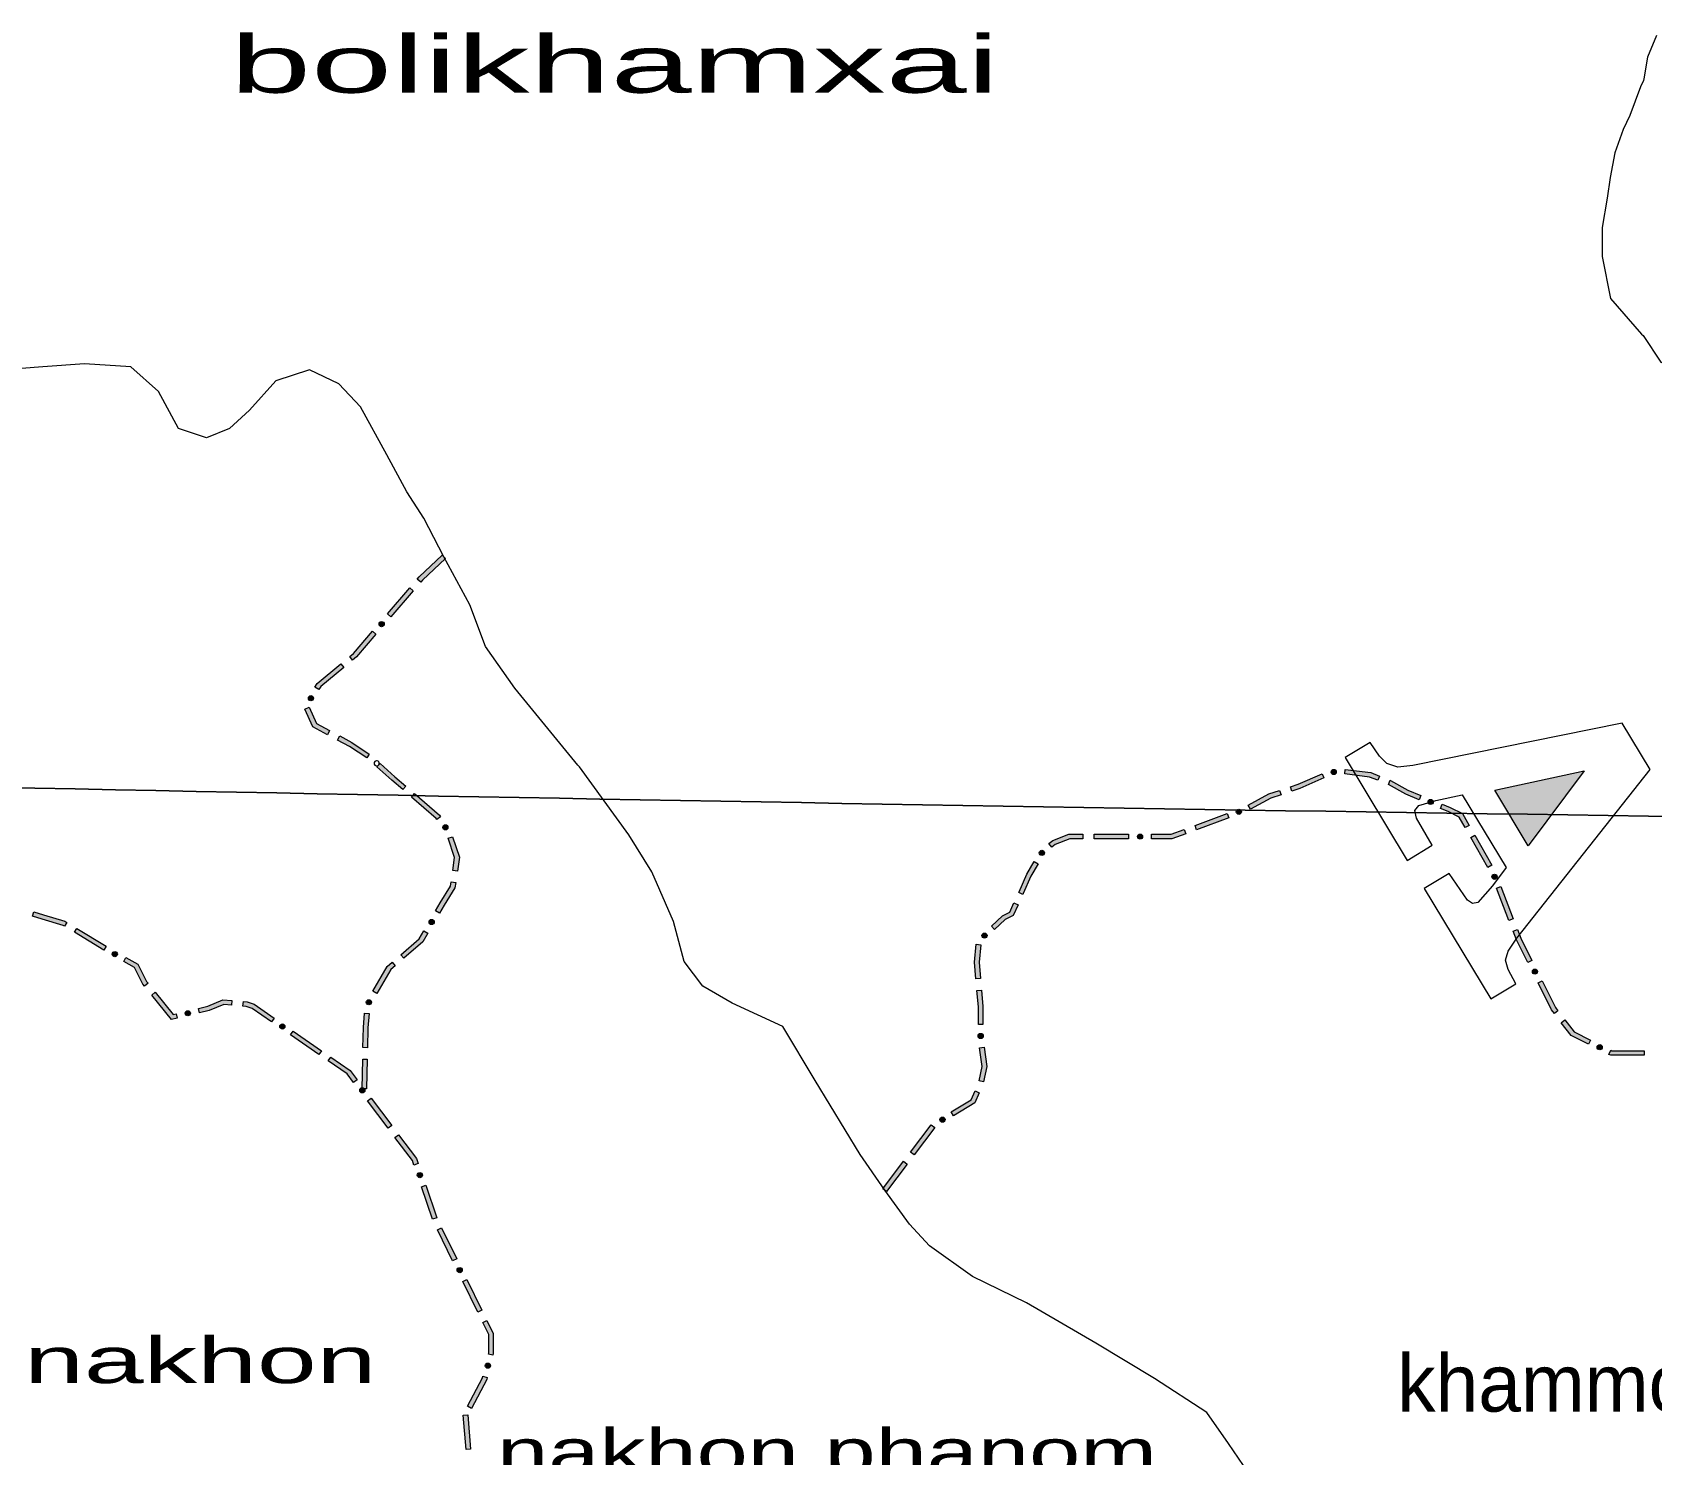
# Model space of a CAD drawing. Header units: metres. Extents: x -835890 to 1024355, y 79891 to 2211954.
# Drawn here: x -450619 to -309398, y 1499002 to 1623047 of the extents above; entities that cross this region are included whole.
import ezdxf

# ---------------------------------------------------------------- set-up
doc = ezdxf.new("R2010")
doc.units = ezdxf.units.M
doc.header["$LTSCALE"] = 2200
for name, color, linetype, lineweight in [('18', 7, 'Continuous', 13), ('20', 7, 'Continuous', 13), ('35', 7, 'Continuous', 13), ('36', 7, 'Continuous', 13), ('37', 7, 'Continuous', 13)]:
    doc.layers.add(name, color=color, linetype=linetype, lineweight=lineweight)

msp = doc.modelspace()

# ---------------------------------------------------------------- hatches: boundary and pattern name
at = {"layer": '20'}
msp.add_hatch(color=256, dxfattribs=at).paths.add_polyline_path([(-320154, 1552089), (-323084, 1556944), (-315273, 1558636)])
at = {"layer": '37'}
for points in [[(-414602, 1577163), (-416591, 1575282), (-416749, 1575098), (-417052, 1575359), (-416881, 1575559), (-414877, 1577453)], [(-417401, 1574340), (-419356, 1572065), (-419659, 1572326), (-417704, 1574601)], [(-420660, 1570548), (-422339, 1568594), (-422690, 1568301), (-422946, 1568608), (-422620, 1568880), (-420963, 1570809)], [(-420306, 1571266, 1), (-420013, 1571607, 1)], [(-423457, 1567660), (-423464, 1567655), (-425475, 1566006), (-425641, 1565729), (-425984, 1565935), (-425783, 1566271), (-423719, 1567963), (-423714, 1567968)], [(-426442, 1564781, 1), (-426211, 1565167, 1)], [(-426480, 1564186), (-425845, 1562755), (-424700, 1562148), (-424887, 1561795), (-426154, 1562467), (-426845, 1564024)], [(-423816, 1561679), (-422747, 1561112), (-421242, 1560107), (-421464, 1559774), (-422953, 1560768), (-424004, 1561326)], [(-420299, 1559292), (-419012, 1558120), (-418061, 1557303), (-418322, 1557000), (-419277, 1557820), (-420568, 1558996)], [(-340895, 1557253), (-340237, 1557473), (-338142, 1558391), (-337981, 1558025), (-340093, 1557099), (-340768, 1556874)], [(-336902, 1558580, 1), (-337343, 1558492, 1)], [(-336111, 1558770), (-333892, 1558492), (-333135, 1558189), (-333284, 1557818), (-333993, 1558102), (-336161, 1558373)], [(-332207, 1557817), (-332174, 1557804), (-330660, 1556961), (-329519, 1556493), (-329671, 1556123), (-330834, 1556600), (-332347, 1557442), (-332356, 1557446)], [(-417302, 1556652), (-415105, 1554764), (-415017, 1554641), (-415342, 1554409), (-415402, 1554493), (-417563, 1556348)], [(-344581, 1555649), (-342768, 1556628), (-341844, 1556936), (-341717, 1556557), (-342608, 1556259), (-344391, 1555297)], [(-349220, 1553873), (-346406, 1554912), (-346267, 1554536), (-349082, 1553497)], [(-345187, 1555148, 1), (-345610, 1554992, 1)], [(-328461, 1555844, 1), (-328878, 1556014, 1)], [(-327668, 1555735), (-326964, 1555446), (-325894, 1554910), (-325310, 1553886), (-325658, 1553688), (-326182, 1554607), (-327130, 1555082), (-327820, 1555365)], [(-414469, 1553527, 1), (-414730, 1553894, 1)], [(-353011, 1553105), (-351301, 1553105), (-350158, 1553526), (-350020, 1553151), (-351229, 1552705), (-353011, 1552705)], [(-413970, 1552888), (-413381, 1551120), (-413555, 1549901), (-413951, 1549958), (-413791, 1551083), (-414349, 1552761)], [(-361956, 1552299), (-361626, 1552574), (-360215, 1553105), (-359011, 1553105), (-359011, 1552705), (-360143, 1552705), (-361422, 1552224), (-361700, 1551992)], [(-358011, 1553105), (-357152, 1553105), (-355011, 1553105), (-355011, 1552705), (-357152, 1552705), (-358011, 1552705)], [(-353786, 1552905, 1), (-354236, 1552905, 1)], [(-324815, 1553018), (-323329, 1550412), (-323676, 1550214), (-325162, 1552819)], [(-364599, 1548026), (-364566, 1548100), (-363889, 1549625), (-363250, 1550723), (-362904, 1550522), (-363532, 1549443), (-364201, 1547936), (-364235, 1547861)], [(-362461, 1551681, 1), (-362687, 1551292, 1)], [(-323017, 1549191, 1), (-323180, 1549610, 1)], [(-413696, 1548911), (-413765, 1548432), (-414712, 1546914), (-415120, 1546219), (-415465, 1546422), (-415054, 1547121), (-414149, 1548572), (-414092, 1548968)], [(-322550, 1548540), (-321465, 1545744), (-321838, 1545599), (-322923, 1548396)], [(-366983, 1545095), (-366012, 1545993), (-365377, 1546311), (-365012, 1547115), (-364648, 1546950), (-365071, 1546017), (-365782, 1545661), (-366711, 1544802)], [(-450499, 1546354), (-449657, 1546095), (-447780, 1545531), (-447601, 1545422), (-447810, 1545080), (-447945, 1545162), (-449773, 1545712), (-450617, 1545972)], [(-415912, 1545264, 1), (-415685, 1545652, 1)], [(-446748, 1544901), (-444186, 1543339), (-444395, 1542997), (-446956, 1544559)], [(-416132, 1544494), (-416580, 1543732), (-418227, 1542302), (-418489, 1542604), (-416892, 1543991), (-416477, 1544697)], [(-367416, 1544422, 1), (-367746, 1544117, 1)], [(-321103, 1544811), (-320809, 1544054), (-319841, 1542113), (-320198, 1541935), (-321175, 1543892), (-321476, 1544667)], [(-443235, 1542547, 1), (-443630, 1542763, 1)], [(-442459, 1542351), (-441412, 1541779), (-440653, 1540257), (-440534, 1540111), (-440845, 1539859), (-440991, 1540040), (-441714, 1541488), (-442651, 1542000)], [(-368325, 1540485), (-368452, 1541952), (-368311, 1543509), (-367913, 1543472), (-368051, 1541951), (-367927, 1540520)], [(-418982, 1541646), (-419359, 1541318), (-420592, 1539218), (-420937, 1539421), (-419671, 1541577), (-419244, 1541948)], [(-319473, 1540928, 1), (-319673, 1541331, 1)], [(-439904, 1539335), (-438337, 1537402), (-438084, 1537461), (-437992, 1537072), (-438490, 1536955), (-440215, 1539083)], [(-368115, 1536511), (-368115, 1536727), (-368115, 1538067), (-368239, 1539489), (-367840, 1539523), (-367715, 1538084), (-367715, 1536727), (-367715, 1536511)], [(-318948, 1540324), (-317795, 1538013), (-317564, 1537712), (-317881, 1537469), (-318135, 1537800), (-319305, 1540145)], [(-436137, 1537920), (-435326, 1538111), (-433999, 1538681), (-433213, 1538610), (-433250, 1538212), (-433934, 1538274), (-435201, 1537730), (-436045, 1537531)], [(-432217, 1538519), (-431887, 1538489), (-431282, 1538287), (-429526, 1537075), (-429753, 1536746), (-431463, 1537926), (-431970, 1538095), (-432254, 1538121)], [(-421385, 1538263, 1), (-421157, 1538651, 1)], [(-436845, 1537548, 1), (-437283, 1537445, 1)], [(-428632, 1536214, 1), (-429002, 1536470, 1)], [(-421242, 1537469), (-421353, 1536239), (-421390, 1534488), (-421790, 1534497), (-421753, 1536261), (-421640, 1537505)], [(-316955, 1536919), (-316153, 1535874), (-314730, 1535162), (-314909, 1534804), (-316414, 1535558), (-317272, 1536676)], [(-427880, 1535939), (-425411, 1534234), (-425638, 1533905), (-428107, 1535609)], [(-367915, 1535736, 1), (-367915, 1535286, 1)], [(-424588, 1533666), (-422895, 1532498), (-422288, 1531694), (-422608, 1531453), (-423175, 1532205), (-424815, 1533337)], [(-368059, 1531610), (-367782, 1532859), (-368015, 1534490), (-367619, 1534547), (-367376, 1532844), (-367669, 1531523)], [(-313724, 1534434, 1), (-314127, 1534636, 1)], [(-312942, 1534266), (-312872, 1534231), (-310045, 1534231), (-310045, 1533831), (-312967, 1533831), (-313121, 1533908)], [(-421411, 1533489), (-421466, 1530906), (-421866, 1530915), (-421811, 1533497)], [(-421710, 1530595, 1), (-421981, 1530955, 1)], [(-421084, 1530097), (-419277, 1527703), (-419596, 1527462), (-421403, 1529856)], [(-370494, 1528906), (-368745, 1529957), (-368407, 1530719), (-368042, 1530556), (-368431, 1529679), (-370288, 1528563)], [(-371055, 1528335, 1), (-371441, 1528103, 1)], [(-418674, 1526904), (-417113, 1524835), (-416959, 1524389), (-417338, 1524259), (-417470, 1524645), (-418994, 1526663)], [(-374030, 1525383), (-372219, 1527774), (-371900, 1527533), (-373711, 1525141)], [(-376445, 1522194), (-374634, 1524586), (-374315, 1524344), (-376127, 1521953)], [(-416750, 1523166, 1), (-416896, 1523592, 1)], [(-416309, 1522498), (-415332, 1519662), (-415711, 1519531), (-416687, 1522368)], [(-414931, 1518774), (-413612, 1516080), (-413971, 1515904), (-415290, 1518598)], [(-413253, 1514892, 1), (-413451, 1515296, 1)], [(-412733, 1514284), (-411413, 1511589), (-411773, 1511413), (-413092, 1514108)], [(-410974, 1510691), (-410422, 1509564), (-410422, 1507822), (-410457, 1507681), (-410845, 1507778), (-410822, 1507871), (-410822, 1509471), (-411333, 1510515)], [(-410947, 1506541, 1), (-410838, 1506978, 1)], [(-410941, 1505741), (-410989, 1505547), (-412320, 1503028), (-412674, 1503215), (-411366, 1505691), (-411329, 1505838)], [(-412646, 1502479), (-412402, 1499489), (-412801, 1499457), (-413044, 1502447)]]:
    msp.add_hatch(color=256, dxfattribs=at).paths.add_polyline_path(points)

# ---------------------------------------------------------------- linework, layer by layer
at = {"layer": '18'}
for points in [[(-306140, 1554647), (-309659, 1554696), (-313177, 1554746), (-316696, 1554797), (-320215, 1554848), (-323733, 1554899), (-327252, 1554952), (-330770, 1555004), (-334289, 1555058), (-337807, 1555112), (-341326, 1555166), (-344844, 1555221), (-348363, 1555277), (-351881, 1555333), (-355400, 1555390), (-358918, 1555447), (-362437, 1555505), (-365955, 1555564), (-369474, 1555623), (-372992, 1555683), (-376511, 1555743), (-380029, 1555803), (-383548, 1555865), (-387066, 1555927), (-390585, 1555989), (-394103, 1556052), (-397621, 1556116), (-401140, 1556180), (-404658, 1556244), (-408176, 1556310), (-411695, 1556375), (-415213, 1556442), (-418731, 1556509), (-422250, 1556576), (-425768, 1556644), (-429286, 1556713), (-432805, 1556782), (-436323, 1556852), (-439841, 1556922), (-443359, 1556993), (-446878, 1557065), (-450396, 1557137), (-453914, 1557209)], [(-306140, 1554647), (-309659, 1554696), (-313177, 1554746), (-316696, 1554797), (-320215, 1554848), (-323733, 1554899), (-327252, 1554952), (-330770, 1555004), (-334289, 1555058), (-337807, 1555112), (-341326, 1555166), (-344844, 1555221), (-348363, 1555277), (-351881, 1555333), (-355400, 1555390), (-358918, 1555447), (-362437, 1555505), (-365955, 1555564), (-369474, 1555623), (-372992, 1555683), (-376511, 1555743), (-380029, 1555803), (-383548, 1555865), (-387066, 1555927), (-390585, 1555989), (-394103, 1556052), (-397621, 1556116), (-401140, 1556180), (-404658, 1556244), (-408176, 1556310), (-411695, 1556375), (-415213, 1556442), (-418731, 1556509), (-422250, 1556576), (-425768, 1556644), (-429286, 1556713), (-432805, 1556782), (-436323, 1556852), (-439841, 1556922), (-443359, 1556993), (-446878, 1557065), (-450396, 1557137), (-453914, 1557209)], [(-453914, 1557209), (-450396, 1557137), (-446878, 1557065), (-443359, 1556993), (-439841, 1556922), (-436323, 1556852), (-432805, 1556782), (-429286, 1556713), (-425768, 1556644), (-422250, 1556576), (-418731, 1556509), (-415213, 1556442), (-411695, 1556375), (-408176, 1556310), (-404658, 1556244), (-401140, 1556180), (-397621, 1556116), (-394103, 1556052), (-390585, 1555989), (-387066, 1555927), (-383548, 1555865), (-380029, 1555803), (-376511, 1555743), (-372992, 1555683), (-369474, 1555623), (-365955, 1555564), (-362437, 1555505), (-358918, 1555447), (-355400, 1555390), (-351881, 1555333), (-348363, 1555277), (-344844, 1555221), (-341326, 1555166), (-337807, 1555112), (-334289, 1555058), (-330770, 1555004), (-327252, 1554952), (-323733, 1554899), (-320215, 1554848), (-316696, 1554797), (-313177, 1554746), (-309659, 1554696), (-306140, 1554647)]]:
    msp.add_lwpolyline(points, dxfattribs=at)
at = {"layer": '20'}
for points in [[(-336122, 1559806), (-330706, 1550833), (-328528, 1552147), (-329893, 1554519), (-330038, 1555171), (-329686, 1555631), (-328226, 1556062), (-325908, 1556535), (-322083, 1550198), (-323264, 1548624), (-324546, 1547162), (-325024, 1547060), (-325469, 1547354), (-327045, 1549689), (-329222, 1548375), (-323411, 1538746), (-321233, 1540060), (-321907, 1541315), (-322143, 1542138), (-321909, 1542916), (-321139, 1544049), (-309518, 1558747), (-311956, 1562786), (-330224, 1559100), (-331528, 1558965), (-332490, 1559281), (-333145, 1559934), (-333944, 1561121)], [(-320154, 1552089), (-323084, 1556944), (-315273, 1558636)]]:
    msp.add_lwpolyline(points, close=True, dxfattribs=at)
at = {"layer": '35'}
for points in [[(-308963, 1622773), (-309760, 1620881), (-310075, 1618989), (-310102, 1618838), (-310377, 1618288), (-311287, 1615795), (-311876, 1614574), (-312608, 1612541), (-313009, 1610399), (-313263, 1608575)], [(-313263, 1608575), (-313713, 1606036), (-313713, 1603505), (-312979, 1599834), (-310284, 1596712), (-310148, 1596607), (-308588, 1594292), (-307886, 1594058), (-307637, 1593460), (-305065, 1591145), (-305063, 1590920), (-304597, 1588117), (-303047, 1585016), (-300530, 1582857), (-298325, 1581720), (-296854, 1580964), (-296276, 1579615), (-294132, 1576884), (-291301, 1575373), (-289976, 1573828)]]:
    msp.add_lwpolyline(points, dxfattribs=at)
at = {"layer": '36'}
for points in [[(-403038, 1559144), (-408555, 1565857), (-411109, 1569494), (-412454, 1573132), (-414740, 1577308), (-416488, 1580676), (-417967, 1582966), (-419715, 1586199), (-422000, 1590376), (-423883, 1592397), (-426437, 1593609), (-429395, 1592666), (-431681, 1590106), (-433429, 1588490), (-435446, 1587681), (-437866, 1588490), (-439614, 1591723), (-442034, 1593878), (-446067, 1594148), (-449698, 1593878), (-453059, 1593609)], [(-338370, 1485699), (-339042, 1489471), (-342807, 1494860), (-346303, 1499979), (-348185, 1502674), (-352757, 1505638), (-357866, 1508736), (-363916, 1512239), (-368622, 1514529), (-372387, 1517223), (-374135, 1519109), (-376286, 1522073), (-378437, 1525172), (-382336, 1531638), (-385160, 1536353), (-389597, 1538374), (-392152, 1539856), (-393765, 1542012), (-394706, 1545514), (-396588, 1549825), (-398605, 1553059), (-402908, 1558986), (-403038, 1559144)]]:
    msp.add_lwpolyline(points, dxfattribs=at)
at = {"layer": '37'}
for points in [[(-414602, 1577163), (-416591, 1575282), (-416749, 1575098), (-417052, 1575359), (-416881, 1575559), (-414877, 1577453)], [(-417401, 1574340), (-419356, 1572065), (-419659, 1572326), (-417704, 1574601)], [(-420660, 1570548), (-422339, 1568594), (-422690, 1568301), (-422946, 1568608), (-422620, 1568880), (-420963, 1570809)], [(-423457, 1567660), (-423464, 1567655), (-425475, 1566006), (-425641, 1565729), (-425984, 1565935), (-425783, 1566271), (-423719, 1567963), (-423714, 1567968)], [(-426480, 1564186), (-425845, 1562755), (-424700, 1562148), (-424887, 1561795), (-426154, 1562467), (-426845, 1564024)], [(-423816, 1561679), (-422747, 1561112), (-421242, 1560107), (-421464, 1559774), (-422953, 1560768), (-424004, 1561326)], [(-420299, 1559292), (-419012, 1558120), (-418061, 1557303), (-418322, 1557000), (-419277, 1557820), (-420568, 1558996)], [(-340895, 1557253), (-340237, 1557473), (-338142, 1558391), (-337981, 1558025), (-340093, 1557099), (-340768, 1556874)], [(-336111, 1558770), (-333892, 1558492), (-333135, 1558189), (-333284, 1557818), (-333993, 1558102), (-336161, 1558373)], [(-332207, 1557817), (-332174, 1557804), (-330660, 1556961), (-329519, 1556493), (-329671, 1556123), (-330834, 1556600), (-332347, 1557442), (-332356, 1557446)], [(-417302, 1556652), (-415105, 1554764), (-415017, 1554641), (-415342, 1554409), (-415402, 1554493), (-417563, 1556348)], [(-344581, 1555649), (-342768, 1556628), (-341844, 1556936), (-341717, 1556557), (-342608, 1556259), (-344391, 1555297)], [(-349220, 1553873), (-346406, 1554912), (-346267, 1554536), (-349082, 1553497)], [(-327668, 1555735), (-326964, 1555446), (-325894, 1554910), (-325310, 1553886), (-325658, 1553688), (-326182, 1554607), (-327130, 1555082), (-327820, 1555365)], [(-353011, 1553105), (-351301, 1553105), (-350158, 1553526), (-350020, 1553151), (-351229, 1552705), (-353011, 1552705)], [(-413970, 1552888), (-413381, 1551120), (-413555, 1549901), (-413951, 1549958), (-413791, 1551083), (-414349, 1552761)], [(-361956, 1552299), (-361626, 1552574), (-360215, 1553105), (-359011, 1553105), (-359011, 1552705), (-360143, 1552705), (-361422, 1552224), (-361700, 1551992)], [(-358011, 1553105), (-357152, 1553105), (-355011, 1553105), (-355011, 1552705), (-357152, 1552705), (-358011, 1552705)], [(-324815, 1553018), (-323329, 1550412), (-323676, 1550214), (-325162, 1552819)], [(-364599, 1548026), (-364566, 1548100), (-363889, 1549625), (-363250, 1550723), (-362904, 1550522), (-363532, 1549443), (-364201, 1547936), (-364235, 1547861)], [(-413696, 1548911), (-413765, 1548432), (-414712, 1546914), (-415120, 1546219), (-415465, 1546422), (-415054, 1547121), (-414149, 1548572), (-414092, 1548968)], [(-322550, 1548540), (-321465, 1545744), (-321838, 1545599), (-322923, 1548396)], [(-366983, 1545095), (-366012, 1545993), (-365377, 1546311), (-365012, 1547115), (-364648, 1546950), (-365071, 1546017), (-365782, 1545661), (-366711, 1544802)], [(-450499, 1546354), (-449657, 1546095), (-447780, 1545531), (-447601, 1545422), (-447810, 1545080), (-447945, 1545162), (-449773, 1545712), (-450617, 1545972)], [(-446748, 1544901), (-444186, 1543339), (-444395, 1542997), (-446956, 1544559)], [(-416132, 1544494), (-416580, 1543732), (-418227, 1542302), (-418489, 1542604), (-416892, 1543991), (-416477, 1544697)], [(-321103, 1544811), (-320809, 1544054), (-319841, 1542113), (-320198, 1541935), (-321175, 1543892), (-321476, 1544667)], [(-442459, 1542351), (-441412, 1541779), (-440653, 1540257), (-440534, 1540111), (-440845, 1539859), (-440991, 1540040), (-441714, 1541488), (-442651, 1542000)], [(-368325, 1540485), (-368452, 1541952), (-368311, 1543509), (-367913, 1543472), (-368051, 1541951), (-367927, 1540520)], [(-418982, 1541646), (-419359, 1541318), (-420592, 1539218), (-420937, 1539421), (-419671, 1541577), (-419244, 1541948)], [(-439904, 1539335), (-438337, 1537402), (-438084, 1537461), (-437992, 1537072), (-438490, 1536955), (-440215, 1539083)], [(-368115, 1536511), (-368115, 1536727), (-368115, 1538067), (-368239, 1539489), (-367840, 1539523), (-367715, 1538084), (-367715, 1536727), (-367715, 1536511)], [(-318948, 1540324), (-317795, 1538013), (-317564, 1537712), (-317881, 1537469), (-318135, 1537800), (-319305, 1540145)], [(-436137, 1537920), (-435326, 1538111), (-433999, 1538681), (-433213, 1538610), (-433250, 1538212), (-433934, 1538274), (-435201, 1537730), (-436045, 1537531)], [(-432217, 1538519), (-431887, 1538489), (-431282, 1538287), (-429526, 1537075), (-429753, 1536746), (-431463, 1537926), (-431970, 1538095), (-432254, 1538121)], [(-421242, 1537469), (-421353, 1536239), (-421390, 1534488), (-421790, 1534497), (-421753, 1536261), (-421640, 1537505)], [(-316955, 1536919), (-316153, 1535874), (-314730, 1535162), (-314909, 1534804), (-316414, 1535558), (-317272, 1536676)], [(-427880, 1535939), (-425411, 1534234), (-425638, 1533905), (-428107, 1535609)], [(-424588, 1533666), (-422895, 1532498), (-422288, 1531694), (-422608, 1531453), (-423175, 1532205), (-424815, 1533337)], [(-368059, 1531610), (-367782, 1532859), (-368015, 1534490), (-367619, 1534547), (-367376, 1532844), (-367669, 1531523)], [(-312942, 1534266), (-312872, 1534231), (-310045, 1534231), (-310045, 1533831), (-312967, 1533831), (-313121, 1533908)], [(-421411, 1533489), (-421466, 1530906), (-421866, 1530915), (-421811, 1533497)], [(-421084, 1530097), (-419277, 1527703), (-419596, 1527462), (-421403, 1529856)], [(-370494, 1528906), (-368745, 1529957), (-368407, 1530719), (-368042, 1530556), (-368431, 1529679), (-370288, 1528563)], [(-418674, 1526904), (-417113, 1524835), (-416959, 1524389), (-417338, 1524259), (-417470, 1524645), (-418994, 1526663)], [(-374030, 1525383), (-372219, 1527774), (-371900, 1527533), (-373711, 1525141)], [(-376445, 1522194), (-374634, 1524586), (-374315, 1524344), (-376127, 1521953)], [(-416309, 1522498), (-415332, 1519662), (-415711, 1519531), (-416687, 1522368)], [(-414931, 1518774), (-413612, 1516080), (-413971, 1515904), (-415290, 1518598)], [(-412733, 1514284), (-411413, 1511589), (-411773, 1511413), (-413092, 1514108)], [(-410974, 1510691), (-410422, 1509564), (-410422, 1507822), (-410457, 1507681), (-410845, 1507778), (-410822, 1507871), (-410822, 1509471), (-411333, 1510515)], [(-410941, 1505741), (-410989, 1505547), (-412320, 1503028), (-412674, 1503215), (-411366, 1505691), (-411329, 1505838)], [(-412646, 1502479), (-412402, 1499489), (-412801, 1499457), (-413044, 1502447)]]:
    msp.add_lwpolyline(points, close=True, dxfattribs=at)
for centre in [(-420160, 1571437), (-426326, 1564974), (-337122, 1558536), (-345398, 1555070), (-328669, 1555929), (-414599, 1553710), (-354011, 1552905), (-362574, 1551487), (-323099, 1549400), (-415799, 1545458), (-367581, 1544270), (-443432, 1542655), (-319573, 1541129), (-421271, 1538457), (-437064, 1537496), (-428817, 1536342), (-367915, 1535511), (-313926, 1534535), (-421846, 1530775), (-371248, 1528219), (-416823, 1523379), (-413352, 1515094), (-410893, 1506760)]:
    msp.add_circle(centre, 225, dxfattribs=at)
msp.add_arc((-420595, 1559291), 225, 331.6829, 303.65732, dxfattribs=at)

# ---------------------------------------------------------------- texts
at = {"layer": '20'}
for s, height, width, p in [('bolikhamxai', 5000, 1.9, (-433382, 1617781)), ('sakhon nakhon', 4000, 1.75, (-484115, 1505237)), ('nakhon phanom', 4000, 1.5, (-410088, 1497259))]:
    msp.add_text(s, height=height, dxfattribs=dict(at, width=width)).set_placement(p)
msp.add_text('khammouan', height=5000, dxfattribs=at).set_placement((-331581, 1502751))

doc.saveas('drawing.dxf')
